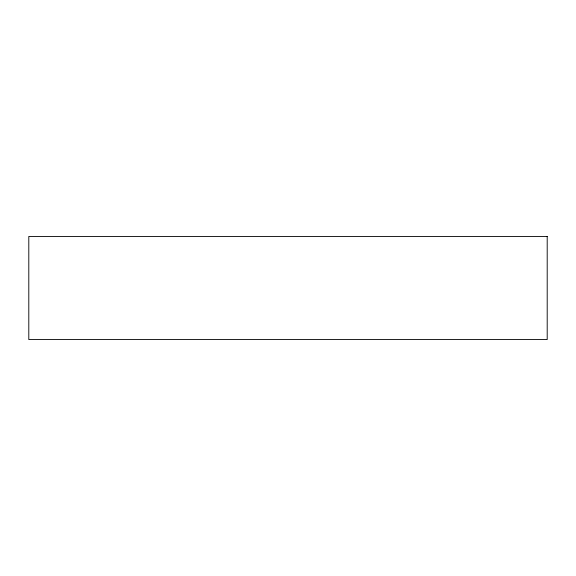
<?xml version="1.0" encoding="UTF-8"?>
<svg xmlns="http://www.w3.org/2000/svg" width="576" height="576" viewBox="0 0 576 576"><rect width="100%" height="100%" fill="white"/><g stroke="black" fill="none" stroke-linecap="round" stroke-linejoin="round"><path stroke-width="0.86" d="M547.2 236.448L28.8 236.448L28.8 339.552L547.2 339.552L547.2 236.448"/></g></svg>
